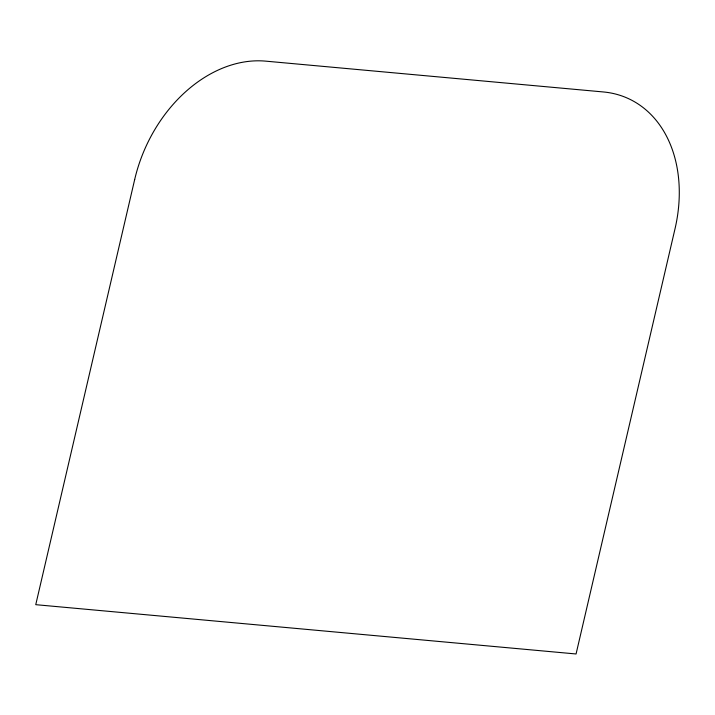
<?xml version="1.0" encoding="UTF-8"?>
<svg xmlns="http://www.w3.org/2000/svg" width="715" height="715" viewBox="0 0 715 715"><rect width="100%" height="100%" fill="white"/><g stroke="black" fill="none" stroke-linecap="round" stroke-linejoin="round"><path stroke-width="1.07" d="M134.697 179.456L35.75 604.675L576.067 653.975L675.023 228.764A132.722 99.448 -66.2 0 0 603.397 91.958L265.694 61.141A132.722 99.448 -66.2 0 0 134.697 179.456"/></g></svg>
